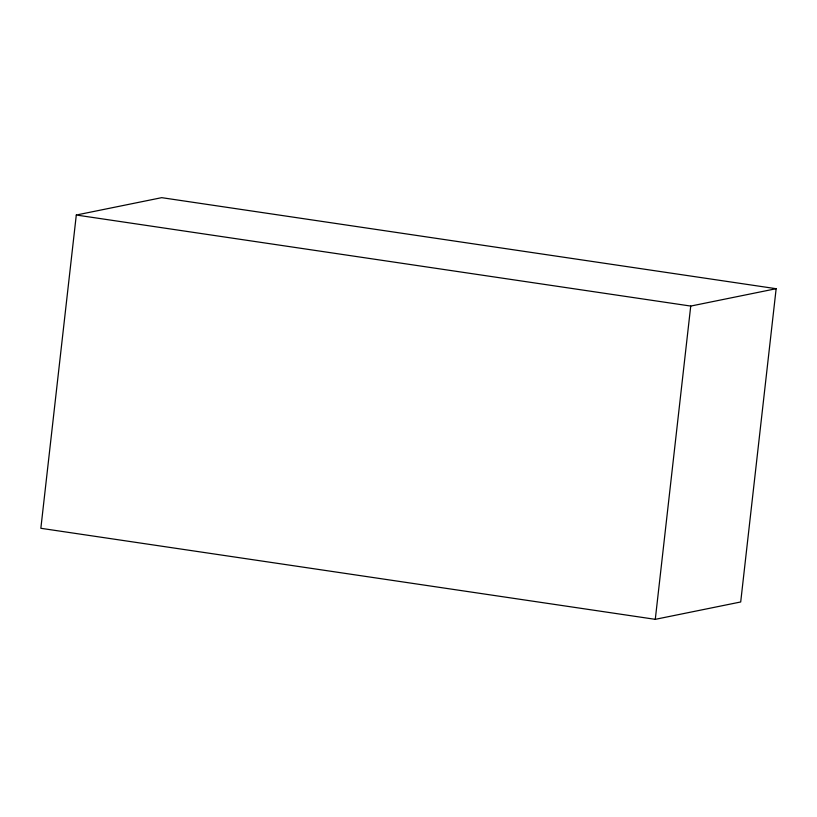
<?xml version="1.0" encoding="UTF-8"?>
<svg xmlns="http://www.w3.org/2000/svg" width="817" height="817" viewBox="0 0 817 817"><rect width="100%" height="100%" fill="white"/><g stroke="black" fill="none" stroke-linecap="round" stroke-linejoin="round"><path stroke-width="1.23" d="M76.298 215.024L40.85 528.293L655.285 619.337L740.702 601.976L776.15 288.707L161.715 197.663L76.298 215.024L690.733 306.069L776.15 288.707M655.285 619.337L690.733 306.069"/></g></svg>
